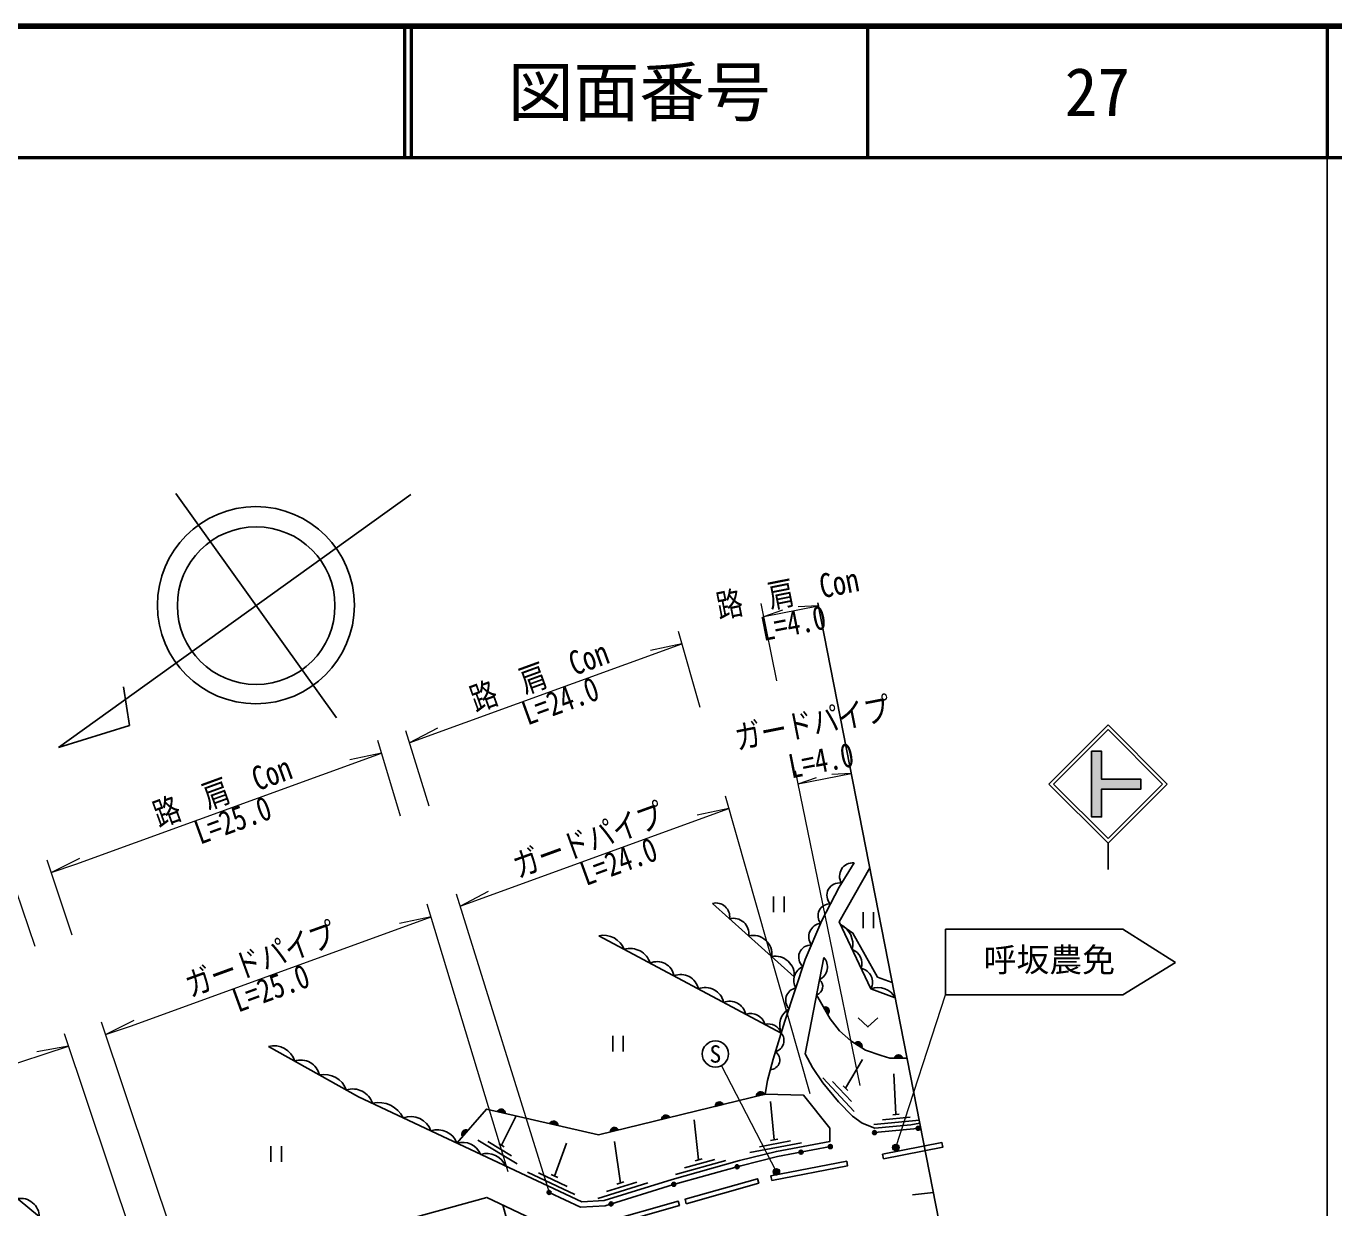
# Model space of a CAD drawing. Units: millimetres at full size, sheet at 1:1000; details may follow other scales. Extents: x 40000 to 680000, y 20000 to 380000.
# Drawn here: x 479936 to 579500, y 290076 to 380000 of the extents above; entities that cross this region are included whole.
import ezdxf
from ezdxf.enums import TextEntityAlignment as Align

# ---------------------------------------------------------------- set-up
doc = ezdxf.new("R2010")
doc.units = ezdxf.units.MM
doc.header["$LTSCALE"] = 1000
for name, color, linetype, lineweight in [('M-BGD', 7, 'Continuous', 25), ('M-BMK-OTRS', 5, 'Continuous', 25), ('M-BMK-SRVR', 3, 'Continuous', 25), ('M-STR-HTXT', 7, 'Continuous', 13), ('M-STR-STRC', 7, 'Continuous', 25), ('M-TTL', 2, 'Continuous', 140), ('M-TTL-BAND', 7, 'Continuous', 25), ('M-TTL-LINE', 7, 'Continuous', 50)]:
    doc.layers.add(name, color=color, linetype=linetype, lineweight=lineweight)
doc.layers.add('M-TTL-TXT', color=7, linetype='Continuous')
doc.styles.add('ＭＳ ゴシック', font='')
doc.styles.get('ＭＳ ゴシック').set_extended_font_data('MS Gothic')

msp = doc.modelspace()

# ---------------------------------------------------------------- hatches: boundary and pattern name
at = {"layer": 'M-BGD'}
for points in [[(540964, 304799), (540655, 305343, -0.84072)], [(543552, 302265), (543022, 302597, -0.84072)], [(546666, 301456), (546040, 301456, -0.84072)], [(536151, 298711), (535543, 298563, -0.84072)], [(533006, 297945), (532398, 297796, -0.84072)], [(516422, 297255), (515812, 297394, -0.84072)], [(528922, 296949), (528314, 296801, -0.84072)], [(513582, 295978), (513171, 295505, -0.84072)], [(520420, 296342), (519810, 296481, -0.84072)], [(525030, 296001), (524422, 295852, -0.84072)], [(544378, 295798, -1), (544678, 295798, -0.41421), (544528, 295648, -0.41421)], [(547698, 296126, -1), (547998, 296126, -0.41421), (547848, 295976, -0.41421)], [(541022, 294690, -1), (541308, 294779, -0.41421), (541209, 294591, -0.41421)], [(538787, 294283, -1), (539082, 294339, -0.41421), (538963, 294164, -0.41421)], [(533918, 293157, -1), (534207, 293237, -0.41421), (534103, 293052, -0.41421)], [(529099, 291823, -1), (529388, 291903, -0.41421), (529284, 291718, -0.41421)], [(519606, 291204, -1), (519893, 291293, -0.41421), (519794, 291105, -0.41421)], [(524327, 290330, -1), (524613, 290420, -0.41421), (524515, 290232, -0.41421)]]:
    msp.add_hatch(color=256, dxfattribs=at).paths.add_polyline_path(points)
at = {"layer": 'M-STR-HTXT'}
for points in [[(546368, 294779, -0.41421), (546268, 294440, -0.41421), (545929, 294540, -1)], [(537134, 293058, -1), (536978, 292583, -0.41421), (536818, 292898, -0.41421)]]:
    msp.add_hatch(color=256, dxfattribs=at).paths.add_polyline_path(points)
at = {"layer": 'M-STR-STRC'}
msp.add_hatch(color=256, dxfattribs=at).paths.add_polyline_path([(561060, 319820), (561810, 319820), (561810, 321945), (564810, 321945), (564810, 322695), (561810, 322695), (561810, 324820), (561060, 324820)])

# ---------------------------------------------------------------- linework, layer by layer
at = {"layer": 'M-BGD'}
for p, q in [((536849, 313767), (536849, 312567)), ((537649, 313767), (537649, 312567)), ((532197, 313247), (538416, 307649)), ((543652, 312564), (543652, 311364)), ((544452, 312564), (544452, 311364)), ((523527, 310777), (537426, 303380)), ((540655, 305343), (540964, 304799)), ((524599, 303173), (524599, 301973)), ((525399, 303173), (525399, 301973)), ((543022, 302597), (543552, 302265)), ((542318, 299176), (543615, 301361)), ((546040, 301456), (546666, 301456)), ((540596, 299961), (542989, 297407)), ((541338, 299696), (542773, 298164)), ((546156, 297179), (545995, 300284)), ((535543, 298563), (536151, 298711)), ((542151, 299355), (542486, 298997)), ((532398, 297796), (533006, 297945)), ((536895, 295247), (536615, 298157)), ((515812, 297394), (516422, 297255)), ((516133, 294833), (517243, 297068)), ((528314, 296801), (528922, 296949)), ((531131, 293734), (530799, 296779)), ((544469, 296419), (547954, 296743)), ((545139, 296783), (547230, 296977)), ((545912, 297156), (546400, 297201)), ((513171, 295505), (513582, 295978)), ((519810, 296481), (520420, 296342)), ((524422, 295852), (525030, 296001)), ((544528, 295798), (548054, 296147)), ((498577, 294764), (498577, 293564)), ((499377, 294764), (499377, 293564)), ((514324, 295220), (517324, 293417)), ((515079, 295116), (516879, 294035)), ((515923, 294959), (516343, 294706)), ((520160, 292492), (521077, 295004)), ((525185, 291960), (524739, 295125)), ((535042, 294285), (538971, 295031)), ((535772, 294729), (538129, 295176)), ((536619, 295195), (537170, 295299)), ((530055, 293125), (532368, 293765)), ((530861, 293659), (531401, 293809)), ((518095, 292802), (521713, 291097)), ((518946, 292733), (521117, 291709)), ((529364, 292622), (533219, 293689)), ((519906, 292612), (520413, 292373)), ((523455, 290792), (527273, 291982)), ((524129, 291316), (526420, 292030)), ((524918, 291876), (525453, 292043)), ((516509, 289287), (516240, 290285))]:
    msp.add_line(p, q, dxfattribs=at)
for points in [[(536206, 298725), (536374, 299772), (536800, 301401), (537708, 304272), (539250, 308966), (540524, 311932), (541829, 314483), (542972, 316334)], [(544165, 315944), (541847, 311835), (544248, 306754), (546106, 306064)], [(541938, 311643), (542881, 310982), (544756, 307637), (545880, 307214)], [(540670, 309136), (539248, 301803), (539819, 300753), (540589, 299578), (541782, 298133), (542862, 297052), (543580, 296518), (544562, 296127), (547284, 296380), (547981, 296517)], [(547011, 301457), (545694, 301455), (545027, 301664), (543846, 302082), (542728, 302781), (541874, 303539), (541153, 304467), (540118, 306289)], [(543276, 304540), (544026, 303840), (544776, 304540)], [(498377, 302358), (505237, 298530), (522233, 290520), (523939, 290629), (529121, 292244), (534256, 293665), (537062, 294363), (541137, 295136), (541137, 296127), (539130, 298641), (536206, 298725), (523523, 295633), (514978, 297585), (512731, 294998)], [(478180, 296301), (476814, 294051), (478600, 291342), (480952, 289386), (483344, 287536), (492464, 281166), (493081, 280170), (502965, 283586), (514562, 287829), (518926, 289006), (515023, 290864), (494641, 285245), (489258, 287488), (489023, 287616), (488356, 287616), (487924, 287429), (486093, 285616)], [(519749, 291249), (522155, 290115), (524013, 290232), (529234, 291860), (534358, 293278), (537148, 293972), (541165, 294734)]]:
    msp.add_lwpolyline(points, dxfattribs=at)
for points in [[(545204, 293804), (549732, 294693), (549664, 295036), (545136, 294147)], [(536707, 292167), (542479, 293279), (542412, 293622), (536641, 292511)], [(530195, 290391), (535714, 291946), (535619, 292283), (530100, 290727)], [(523965, 288635), (529676, 290244), (529581, 290581), (523870, 288971)]]:
    msp.add_lwpolyline(points, close=True, dxfattribs=at)
for centre in [(544528, 295798), (547848, 296126), (541165, 294734), (538935, 294311), (534063, 293197), (529244, 291863), (519749, 291249), (524470, 290375)]:
    msp.add_circle(centre, 150, dxfattribs=at)
for centre, radius, start, end in [((542891, 315312), 1025, 85.46244, 211.12169), ((541832, 313869), 931, 78.76288, 225.22014), ((532444, 312216), 1060, 352.56961, 103.44805), ((541134, 312305), 904, 87.28371, 219.54297), ((533782, 310935), 1179, 351.93494, 104.08272), ((540561, 310701), 1036, 96.86572, 216.64121), ((541160, 310111), 1718, 347.49398, 63.08683), ((523894, 309112), 1704, 21.5208, 102.43364), ((535286, 309384), 1426, 352.37291, 103.64475), ((525951, 308258), 1553, 16.28632, 107.66811), ((539692, 309145), 938, 87.72018, 228.97191), ((542407, 308653), 1168, 342.216, 68.36481), ((527979, 307504), 1306, 9.6335, 114.32094), ((536980, 307781), 1441, 354.75958, 101.25808), ((539851, 308411), 1094, 296.51602, 41.53357), ((529791, 306479), 1350, 11.05785, 112.89659), ((539538, 307379), 1155, 113.61147, 210.03436), ((543310, 307254), 1063, 331.92419, 78.65662), ((531647, 305421), 1419, 11.99827, 111.95617), ((538717, 305867), 951, 100.82528, 222.82055), ((539939, 306916), 652, 285.88296, 52.16663), ((544773, 305322), 1525, 29.13541, 110.1642), ((533494, 304539), 1264, 12.64051, 111.31392), ((535063, 303691), 1174, 17.33921, 106.61523), ((538786, 303957), 1478, 121.23192, 203.01255), ((540762, 305044), 318, 309.48302, 109.70075), ((536442, 303029), 1044, 19.58821, 104.36622), ((536758, 302810), 878, 284.44213, 40.44098), ((543258, 302385), 318, 337.86348, 138.08122), ((498808, 300771), 1644, 16.49907, 105.18319), ((536562, 301335), 750, 271.89651, 56.42081), ((546353, 301401), 318, 9.96482, 170.18255), ((500868, 299891), 1432, 11.93285, 109.74941), ((502632, 298435), 1789, 19.96488, 101.71738), ((504800, 297544), 1579, 17.8648, 107.95462), ((535860, 298584), 318, 23.59054, 183.80827), ((506774, 295994), 2088, 26.477, 103.05459), ((532715, 297818), 318, 23.59054, 183.80827), ((509195, 295356), 1664, 20.14856, 109.38303), ((516105, 297272), 318, 357.02678, 157.24451), ((528631, 296822), 318, 23.59054, 183.80827), ((511270, 294458), 1558, 20.31303, 109.21856), ((513418, 295706), 318, 58.90613, 219.12386), ((520103, 296358), 318, 357.02678, 157.24451), ((524739, 295873), 318, 23.59054, 183.80827), ((513159, 293562), 1499, 22.96997, 106.56161), ((514993, 292625), 1588, 22.92499, 106.6066), ((479500, 289348), 1452, 1.50493, 98.99853)]:
    msp.add_arc(centre, radius, start, end, dxfattribs=at)
at = {"layer": 'M-BMK-OTRS'}
msp.add_line((540200, 336127), (556943, 250896), dxfattribs=at)
at = {"layer": 'M-BMK-SRVR'}
for p, q in [((509236, 344348), (482390, 325107)), ((503567, 327367), (491334, 344436)), ((487808, 326769), (487340, 329733)), ((482390, 325107), (487808, 326769))]:
    msp.add_line(p, q, dxfattribs=at)
for centre, radius in [((497426, 335936), 7500), ((497451, 335901), 6000)]:
    msp.add_circle(centre, radius, dxfattribs=at)
at = {"layer": 'M-STR-HTXT'}
for p, q in [((537103, 330180), (535895, 336058)), ((536096, 335078), (540246, 335893)), ((536096, 335078), (537540, 335578)), ((540246, 335893), (538717, 335810)), ((529587, 333967), (531233, 328181)), ((509109, 325454), (529861, 333002)), ((529861, 333002), (527460, 332492)), ((509109, 325454), (511276, 326606)), ((508444, 319892), (506704, 325643)), ((508811, 326410), (510595, 320674)), ((506994, 324685), (504592, 324175)), ((543434, 299389), (538513, 323323)), ((538714, 322344), (542752, 323137)), ((538714, 322344), (540103, 322825)), ((542752, 323137), (541281, 323057)), ((533153, 321431), (539599, 298774)), ((512975, 313027), (533428, 320466)), ((533428, 320466), (531026, 319956)), ((481830, 315603), (484036, 316681)), ((480618, 309951), (478706, 315638)), ((481512, 316552), (483421, 310863)), ((512677, 313983), (519749, 291249)), ((512975, 313027), (515142, 314179)), ((516637, 292809), (510474, 313181)), ((510764, 312223), (508363, 311713)), ((546148, 294659), (549944, 306290)), ((485647, 304226), (492845, 282777)), ((485966, 303278), (488172, 304356)), ((490215, 281409), (482849, 303316)), ((463926, 296105), (483168, 302368)), ((483168, 302368), (480750, 301940)), ((537056, 292820), (532872, 300897))]:
    msp.add_line(p, q, dxfattribs=at)
for points in [[(481830, 315603), (483711, 316216), (506994, 324685)], [(485966, 303278), (487946, 303923), (510764, 312223)]]:
    msp.add_lwpolyline(points, dxfattribs=at)
for centre in [(546148, 294659), (537056, 292820)]:
    msp.add_circle(centre, 250, dxfattribs=at)
at = {"layer": 'M-STR-STRC'}
for p, q in [((557810, 322321), (562310, 326821)), ((566811, 322321), (562310, 326821)), ((558164, 322321), (562310, 326468)), ((566457, 322321), (562310, 326468)), ((561060, 324820), (561810, 324820)), ((561060, 324820), (561060, 319820)), ((561810, 324820), (561810, 322695)), ((561810, 322695), (564810, 322695)), ((564810, 322695), (564810, 321945)), ((557810, 322321), (562310, 317820)), ((558164, 322321), (562310, 318174)), ((561810, 321945), (564810, 321945)), ((561810, 321945), (561810, 319820)), ((562310, 318174), (566457, 322321)), ((562311, 317821), (566811, 322321)), ((561060, 319820), (561810, 319820)), ((562310, 317820), (562310, 315821)), ((549944, 311290), (563436, 311290)), ((549944, 311290), (549944, 306290)), ((567444, 308740), (563436, 311290)), ((563436, 306290), (567444, 308740)), ((549944, 306290), (563436, 306290)), ((547417, 291054), (549018, 291240))]:
    msp.add_line(p, q, dxfattribs=at)
msp.add_lwpolyline([(561060, 324820), (561810, 324820), (561810, 322695), (564810, 322695), (564810, 321945), (561810, 321945), (561810, 319820), (561060, 319820)], close=True, dxfattribs=at)
msp.add_circle((532412, 301784), 1000, dxfattribs=at)
at = {"layer": 'M-TTL'}
msp.add_line((680000, 380000), (40000, 380000), dxfattribs=at)
at = {"layer": 'M-TTL-BAND'}
msp.add_line((579000, 20000), (579000, 370000), dxfattribs=at)
at = {"layer": 'M-TTL-LINE'}
for p, q in [((508747, 380000), (508747, 370000)), ((509247, 380000), (509247, 370000)), ((543997, 380000), (543997, 370000)), ((579000, 380000), (579000, 370000)), ((40000, 370000), (680000, 370000))]:
    msp.add_line(p, q, dxfattribs=at)

# ---------------------------------------------------------------- texts
at = {"layer": 'M-STR-HTXT', "style": 'ＭＳ ゴシック', "width": 0.8}
for s, rotation, p in [('路\u3000肩\u3000Con', 11.113, (538181, 335435)), ('路\u3000肩\u3000Con', 19.988, (519503, 329180)), ('ガードパイプ', 11.113, (540085, 325548)), ('L=4.0', 11.113, (540743, 322690)), ('路\u3000肩\u3000Con', 19.988, (495370, 320402)), ('ガードパイプ', 19.988, (523219, 316698)), ('ガードパイプ', 19.988, (498271, 307624))]:
    msp.add_text(s, height=1833, rotation=rotation, dxfattribs=at).set_placement(p, align=Align.BOTTOM_CENTER)
for s, rotation, p in [('L=4.0', 11.113, (538171, 335486)), ('L=24.0', 19.988, (520287, 329520)), ('L=25.0', 19.988, (495353, 320450)), ('L=24.0', 19.988, (524731, 317303)), ('L=25.0', 19.988, (498254, 307672))]:
    msp.add_text(s, height=1833, rotation=rotation, dxfattribs=at).set_placement(p, align=Align.TOP_CENTER)
at = {"layer": 'M-STR-STRC', "style": 'ＭＳ ゴシック'}
for s, height, p in [('呼坂農免', 1833, (557839, 308951)), ('S', 1320, (532412, 301784))]:
    msp.add_text(s, height=height, dxfattribs=at).set_placement(p, align=Align.MIDDLE_CENTER)
at = {"layer": 'M-TTL-TXT', "style": 'ＭＳ ゴシック'}
for s, p in [('図面番号', (526622, 375000)), ('27', (561497, 375000))]:
    msp.add_text(s, height=3666, dxfattribs=at).set_placement(p, align=Align.MIDDLE_CENTER)

doc.saveas('drawing.dxf')
